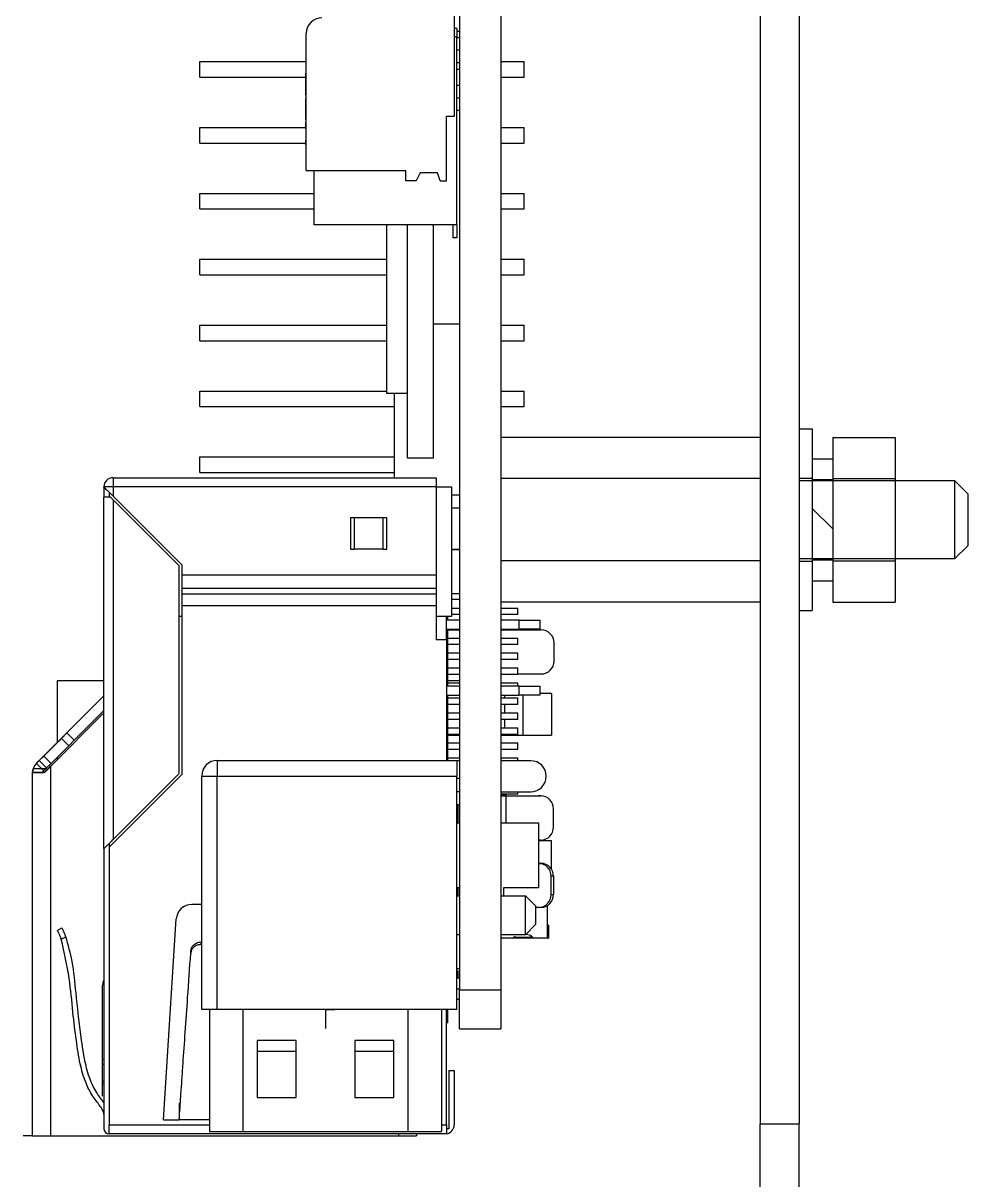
# Model space of a CAD drawing. Extents: x -34 to 51106, y -14166 to 1700.
# Drawn here: x 113.71 to 150.13, y 22.93 to 67.53 of the extents above; entities that cross this region are included whole.
import ezdxf

# ---------------------------------------------------------------- set-up
doc = ezdxf.new("R2010")
doc.units = 0
doc.layers.get('0').update_dxf_attribs({"linetype": 'CONTINUOUS'})

msp = doc.modelspace()

# ---------------------------------------------------------------- linework, layer by layer
for p, q in [((142.1273, 205.089), (142.1273, 25.089)), ((143.6273, 205.089), (143.6273, 25.089)), ((130.5273, 102.2509), (130.5273, 30.2509)), ((132.1273, 102.2509), (132.1273, 30.2509)), ((130.3273, 68.6509), (130.3273, 63.9309)), ((124.6273, 61.8509), (124.6273, 67.1309)), ((130.4273, 67.3209), (130.3273, 67.3209)), ((130.4273, 67.0009), (130.3273, 67.0009)), ((130.4273, 67.3209), (130.4273, 67.0009)), ((130.5273, 67.2059), (130.4273, 67.2059)), ((130.4273, 59.7509), (130.4273, 67.0009)), ((130.5273, 66.9559), (130.4273, 66.9559)), ((130.5273, 66.4809), (130.4273, 66.4809)), ((120.5273, 65.4409), (120.5273, 66.0409)), ((120.5273, 66.0409), (124.6273, 66.0409)), ((130.4273, 66.0059), (130.5273, 66.0059)), ((132.1273, 66.0409), (133.0273, 66.0409)), ((133.0273, 65.4409), (133.0273, 66.0409)), ((124.6273, 65.6309), (124.6073, 65.6309)), ((124.6073, 65.6309), (124.6073, 65.6105)), ((124.6273, 65.6105), (124.6073, 65.6105)), ((124.6073, 65.6105), (124.6073, 65.5844)), ((124.6273, 65.5844), (124.6073, 65.5844)), ((124.6073, 65.3809), (124.6073, 65.5844)), ((130.4273, 65.7559), (130.5273, 65.7559)), ((120.5273, 65.4409), (124.6073, 65.4409)), ((124.6273, 65.3809), (124.6073, 65.3809)), ((124.6073, 65.2434), (124.6073, 65.3809)), ((124.6273, 65.2434), (124.6073, 65.2434)), ((124.6073, 64.7654), (124.6073, 65.2434)), ((130.5273, 65.1259), (130.4273, 65.1259)), ((132.1273, 65.4409), (133.0273, 65.4409)), ((124.6073, 64.7654), (124.6273, 64.7654)), ((124.6073, 64.7551), (124.6073, 64.701)), ((124.6273, 64.701), (124.6073, 64.701)), ((124.6073, 64.701), (124.6073, 64.6322)), ((124.6273, 64.6178), (124.6073, 64.6178)), ((124.6073, 63.8054), (124.6073, 64.6178)), ((130.4273, 64.6509), (130.5273, 64.6509)), ((124.6073, 63.8054), (124.6273, 63.8054)), ((130.3273, 63.9309), (130.0273, 63.9309)), ((130.0273, 61.4509), (130.0273, 63.9309)), ((130.4273, 64.1759), (130.5273, 64.1759)), ((120.5273, 62.9009), (120.5273, 63.5009)), ((120.5273, 63.5009), (124.6073, 63.5009)), ((124.6273, 63.6967), (124.6073, 63.6967)), ((124.6073, 63.5847), (124.6073, 63.6967)), ((124.6273, 63.5847), (124.6073, 63.5847)), ((124.6073, 63.4472), (124.6073, 63.5847)), ((124.6273, 63.4472), (124.6073, 63.4472)), ((124.6073, 63.4472), (124.6073, 63.0051)), ((132.1273, 63.5009), (133.0273, 63.5009)), ((133.0273, 62.9009), (133.0273, 63.5009)), ((120.5273, 62.9009), (124.6073, 62.9009)), ((124.6273, 63.0051), (124.6073, 63.0051)), ((124.6073, 62.8284), (124.6073, 63.0051)), ((132.1273, 62.9009), (133.0273, 62.9009)), ((124.6273, 62.8284), (124.6073, 62.8284)), ((124.6073, 62.8284), (124.6073, 62.8182)), ((124.6273, 62.8182), (124.6073, 62.8182)), ((124.6273, 61.8509), (128.4673, 61.8509)), ((124.9273, 59.7509), (124.9273, 61.8509)), ((128.4673, 61.4509), (128.4673, 61.8509)), ((129.0173, 61.7509), (128.8673, 61.4509)), ((129.6873, 61.7509), (129.0173, 61.7509)), ((129.7873, 61.4509), (129.6873, 61.7509)), ((128.8673, 61.4509), (128.4673, 61.4509)), ((129.7873, 61.4509), (130.0273, 61.4509)), ((120.5273, 60.3609), (120.5273, 60.9609)), ((120.5273, 60.9609), (124.9273, 60.9609)), ((132.1273, 60.9609), (133.0273, 60.9609)), ((133.0273, 60.3609), (133.0273, 60.9609)), ((120.5273, 60.3609), (124.9273, 60.3609)), ((132.1273, 60.3609), (133.0273, 60.3609)), ((130.4273, 59.7509), (124.9273, 59.7509)), ((127.7273, 53.2509), (127.7273, 59.7509)), ((128.5273, 50.7509), (128.5273, 59.7509)), ((129.5273, 50.7509), (129.5273, 59.7509)), ((130.2773, 59.7509), (130.2773, 59.2509)), ((130.4273, 59.7509), (130.4273, 59.2509)), ((130.4273, 59.2509), (130.2773, 59.2509)), ((120.5273, 57.8209), (120.5273, 58.4209)), ((120.5273, 58.4209), (127.7273, 58.4209)), ((132.1273, 58.4209), (133.0273, 58.4209)), ((133.0273, 57.8209), (133.0273, 58.4209)), ((120.5273, 57.8209), (127.7273, 57.8209)), ((132.1273, 57.8209), (133.0273, 57.8209)), ((120.5273, 55.8809), (127.7273, 55.8809)), ((120.5273, 55.2809), (120.5273, 55.8809)), ((130.5273, 55.9194), (129.5273, 55.9194)), ((132.1273, 55.8809), (133.0273, 55.8809)), ((133.0273, 55.2809), (133.0273, 55.8809)), ((120.5273, 55.2809), (127.7273, 55.2809)), ((132.1273, 55.2809), (133.0273, 55.2809)), ((120.5273, 52.7409), (120.5273, 53.3409)), ((120.5273, 53.3409), (127.7273, 53.3409)), ((128.5273, 53.2509), (127.7273, 53.2509)), ((128.0273, 50.0009), (128.0273, 53.2509)), ((132.1273, 53.3409), (133.0273, 53.3409)), ((133.0273, 52.7409), (133.0273, 53.3409)), ((120.5273, 52.7409), (128.0273, 52.7409)), ((132.1273, 52.7409), (133.0273, 52.7409)), ((143.6273, 51.8809), (143.6273, 44.8809)), ((143.6273, 51.8809), (144.1273, 51.8809)), ((144.1273, 51.8809), (144.1273, 44.8809)), ((142.1273, 51.5563), (132.1273, 51.5563)), ((144.9273, 51.5563), (144.9273, 45.2054)), ((144.9273, 51.5563), (147.3273, 51.5563)), ((147.3273, 51.5563), (147.3273, 45.2054)), ((120.5273, 50.2009), (120.5273, 50.8009)), ((120.5273, 50.8009), (128.0273, 50.8009)), ((129.5273, 50.7509), (128.5273, 50.7509)), ((144.1273, 50.7309), (144.1273, 46.0309)), ((144.1273, 50.7309), (144.9273, 50.7309)), ((144.9273, 50.7309), (144.9273, 46.0309)), ((117.1773, 50.0009), (117.1773, 49.6509)), ((117.1773, 50.0009), (129.6273, 50.0009)), ((120.5273, 50.2009), (128.0273, 50.2009)), ((129.6273, 50.0009), (129.6273, 49.6509)), ((142.1273, 49.9686), (132.1273, 49.9686)), ((143.6273, 49.9809), (144.1273, 49.9809)), ((144.9273, 49.9686), (147.3273, 49.9686)), ((116.8273, 49.6423), (116.8273, 49.6509)), ((117.1773, 49.6509), (116.8273, 49.6509)), ((116.8273, 49.6423), (116.8273, 49.2509)), ((116.861, 49.6085), (116.8273, 49.6423)), ((129.6273, 49.6509), (117.1773, 49.6509)), ((117.1773, 49.6509), (117.1773, 49.2923)), ((129.6273, 49.6509), (129.6273, 46.2509)), ((129.6273, 49.6509), (130.2273, 49.6509)), ((130.2273, 49.6509), (130.2273, 44.6509)), ((149.6273, 49.8809), (143.6273, 49.8809)), ((144.1273, 49.9309), (144.9273, 49.9309)), ((150.1273, 49.3809), (149.6273, 49.8809)), ((149.6273, 46.8809), (149.6273, 49.8809)), ((116.8273, 35.7009), (116.8273, 49.2509)), ((116.861, 49.2509), (116.8273, 49.2509)), ((117.0773, 49.2509), (116.861, 49.2509)), ((117.0273, 49.4423), (117.0273, 49.2509)), ((117.0773, 49.2509), (117.1773, 49.1509)), ((117.1773, 49.2923), (119.8273, 46.6423)), ((117.1773, 49.1509), (117.1773, 36.0509)), ((119.7273, 46.6009), (117.1773, 49.1509)), ((130.5273, 49.3309), (130.2273, 49.3309)), ((150.1273, 49.3809), (150.1273, 47.3809)), ((130.5273, 48.8309), (130.2273, 48.8309)), ((144.1273, 48.8088), (144.9273, 48.024)), ((127.7273, 48.4509), (126.3273, 48.4509)), ((126.3273, 48.4509), (126.3273, 47.2509)), ((126.4773, 48.46), (126.4773, 47.2509)), ((127.5773, 48.46), (127.5773, 47.2509)), ((127.7273, 47.2509), (127.7273, 48.4509)), ((149.6273, 46.8809), (150.1273, 47.3809)), ((126.3273, 47.2509), (126.4773, 47.2509)), ((127.5773, 47.2509), (126.4773, 47.2509)), ((127.5773, 47.2509), (127.7273, 47.2509)), ((130.2273, 47.2336), (130.5273, 47.2336)), ((130.5273, 47.2336), (130.2273, 47.2336)), ((143.6273, 46.8809), (149.6273, 46.8809)), ((144.1273, 46.8309), (144.9273, 46.8309)), ((119.7273, 38.6009), (119.7273, 46.6009)), ((119.8273, 46.6423), (119.8273, 46.2509)), ((142.1273, 46.7932), (132.1273, 46.7932)), ((143.6273, 46.7809), (144.1273, 46.7809)), ((144.9273, 46.7932), (147.3273, 46.7932)), ((119.8273, 46.2509), (129.6273, 46.2509)), ((119.8273, 46.2509), (119.8273, 45.7251)), ((129.6273, 46.2509), (129.6273, 45.7251)), ((144.1273, 46.0309), (144.9273, 46.0309)), ((129.6273, 45.7251), (119.8273, 45.7251)), ((119.8273, 45.7251), (119.8273, 45.5267)), ((119.8273, 45.5267), (119.8273, 45.0637)), ((119.8273, 45.5267), (129.6273, 45.5267)), ((129.6273, 45.7251), (129.6273, 45.5267)), ((129.6273, 45.5267), (129.6273, 45.0637)), ((130.2273, 45.5336), (130.5273, 45.5336)), ((119.8273, 45.0637), (119.8273, 38.5594)), ((129.6273, 45.0637), (119.8273, 45.0637)), ((129.6273, 45.0637), (129.6273, 43.7509)), ((130.5273, 45.3036), (130.2273, 45.3036)), ((142.1273, 45.2054), (132.1273, 45.2054)), ((144.9273, 45.2054), (147.3273, 45.2054)), ((119.8273, 44.6509), (119.7273, 44.6509)), ((130.0273, 44.6509), (129.6273, 44.6509)), ((130.0273, 43.7509), (130.0273, 44.6509)), ((130.2273, 44.6509), (130.0273, 44.6509)), ((130.0773, 44.5059), (130.0773, 44.6509)), ((130.2273, 44.9761), (130.5273, 44.9761)), ((130.2273, 44.9761), (130.5273, 44.9761)), ((130.5273, 44.7261), (130.2273, 44.7261)), ((132.1273, 44.9761), (132.7773, 44.9761)), ((132.1273, 44.9761), (132.7773, 44.9761)), ((132.7773, 44.7261), (132.1273, 44.7261)), ((132.7773, 44.7261), (132.7773, 44.9761)), ((132.7773, 44.9761), (132.7773, 44.9761)), ((143.6273, 44.8809), (144.1273, 44.8809)), ((130.5273, 44.5059), (130.0273, 44.5059)), ((130.0273, 44.1559), (130.5273, 44.1559)), ((130.0773, 41.9659), (130.0773, 44.1559)), ((132.8273, 44.5059), (132.1273, 44.5059)), ((132.1273, 44.1559), (132.8273, 44.1559)), ((132.7773, 44.1486), (132.7773, 44.1559)), ((132.8273, 44.1559), (132.8273, 44.5059)), ((132.8273, 44.5059), (133.6273, 44.5059)), ((133.6273, 44.1559), (132.8273, 44.1559)), ((133.6273, 44.5059), (133.6273, 44.1559)), ((130.0273, 43.7509), (129.6273, 43.7509)), ((130.0273, 43.7509), (130.0273, 39.1009)), ((130.5273, 44.1486), (130.0773, 44.1486)), ((130.0773, 44.1336), (130.5273, 44.1336)), ((130.5273, 44.1336), (130.0773, 44.1336)), ((130.0773, 43.8211), (130.5273, 43.8211)), ((130.0773, 43.8211), (130.5273, 43.8211)), ((132.7773, 44.1486), (132.1273, 44.1486)), ((132.1273, 44.1336), (133.6773, 44.1336)), ((133.6773, 44.1336), (132.1273, 44.1336)), ((132.1273, 43.8211), (132.7773, 43.8211)), ((132.1273, 43.8211), (132.7773, 43.8211)), ((132.7773, 43.8211), (132.7773, 43.8211)), ((132.7773, 43.5711), (132.7773, 43.8211)), ((133.6773, 44.1336), (133.6773, 44.1336)), ((130.5273, 43.5711), (130.0773, 43.5711)), ((132.7773, 43.5711), (132.1273, 43.5711)), ((134.1773, 42.9336), (134.1773, 43.6336)), ((130.0773, 43.2436), (130.5273, 43.2436)), ((130.0773, 43.2436), (130.5273, 43.2436)), ((130.5273, 42.9936), (130.0773, 42.9936)), ((132.1273, 43.2436), (132.7773, 43.2436)), ((132.1273, 43.2436), (132.7773, 43.2436)), ((132.7773, 42.9936), (132.1273, 42.9936)), ((132.7773, 42.9936), (132.7773, 43.2436)), ((132.7773, 43.2436), (132.7773, 43.2436)), ((130.0773, 42.6661), (130.5273, 42.6661)), ((130.0773, 42.6661), (130.5273, 42.6661)), ((130.5273, 42.4161), (130.0773, 42.4161)), ((132.1273, 42.6661), (132.7773, 42.6661)), ((132.1273, 42.6661), (132.7773, 42.6661)), ((132.7773, 42.4161), (132.1273, 42.4161)), ((132.7773, 42.4161), (132.7773, 42.6661)), ((132.7773, 42.6661), (132.7773, 42.6661)), ((132.7773, 42.4336), (133.6773, 42.4336)), ((116.8273, 42.1759), (115.0273, 42.1759)), ((115.0273, 42.1759), (115.0273, 39.7907)), ((130.5273, 41.9659), (130.0273, 41.9659)), ((130.5273, 42.1759), (130.0773, 42.1759)), ((130.0773, 42.0886), (130.5273, 42.0886)), ((130.0773, 42.0886), (130.5273, 42.0886)), ((132.1273, 42.0886), (132.7773, 42.0886)), ((132.1273, 42.0886), (132.7773, 42.0886)), ((132.8273, 41.9659), (132.1273, 41.9659)), ((132.7773, 42.0886), (132.7773, 42.0886)), ((132.7773, 41.9659), (132.7773, 42.0886)), ((132.8273, 41.6159), (132.8273, 41.9659)), ((132.8273, 41.9659), (133.6273, 41.9659)), ((133.6273, 41.9659), (133.6273, 41.6159)), ((115.3972, 40.1606), (116.8273, 41.5907)), ((116.3019, 41.0653), (116.8273, 41.5907)), ((130.0273, 41.6159), (130.5273, 41.6159)), ((130.0773, 39.1009), (130.0773, 41.6159)), ((130.0773, 41.5111), (130.5273, 41.5111)), ((130.0773, 41.5111), (130.5273, 41.5111)), ((132.1273, 41.6159), (132.8273, 41.6159)), ((132.1273, 41.5111), (132.7773, 41.5111)), ((132.1273, 41.5111), (132.7773, 41.5111)), ((132.2651, 41.6159), (132.2651, 41.5111)), ((132.7773, 41.2611), (132.7773, 41.5111)), ((132.7773, 41.5111), (132.7773, 41.5111)), ((133.6273, 41.6159), (132.8273, 41.6159)), ((132.9741, 41.6159), (132.9741, 40.0759)), ((134.0773, 41.6759), (133.6273, 41.6759)), ((134.0773, 41.6759), (134.0773, 40.0759)), ((115.7757, 40.5391), (116.3019, 41.0653)), ((130.5273, 41.2611), (130.0773, 41.2611)), ((132.7773, 41.2611), (132.1273, 41.2611)), ((132.2651, 41.2611), (132.2651, 40.9336)), ((114.7773, 38.8836), (116.8273, 40.9336)), ((116.8273, 40.9336), (114.7773, 38.8836)), ((116.8273, 41.025), (115.68, 39.8778)), ((130.0773, 40.9336), (130.5273, 40.9336)), ((130.0773, 40.9336), (130.5273, 40.9336)), ((130.5273, 40.6836), (130.0773, 40.6836)), ((132.1273, 40.9336), (132.7773, 40.9336)), ((132.1273, 40.9336), (132.7773, 40.9336)), ((132.7773, 40.6836), (132.1273, 40.6836)), ((132.2651, 40.6836), (132.2651, 40.3561)), ((132.7773, 40.9336), (132.7773, 40.9336)), ((132.7773, 40.6836), (132.7773, 40.9336)), ((114.5151, 39.2785), (115.7757, 40.5391)), ((115.3972, 40.1606), (115.1851, 39.9485)), ((115.3972, 40.1606), (115.68, 39.8778)), ((130.0773, 40.3561), (130.5273, 40.3561)), ((130.0773, 40.3561), (130.5273, 40.3561)), ((132.1273, 40.3561), (132.7773, 40.3561)), ((132.1273, 40.3561), (132.7773, 40.3561)), ((132.7773, 40.3561), (132.7773, 40.3561)), ((132.7773, 40.1061), (132.7773, 40.3561)), ((115.1851, 39.9485), (114.5062, 39.2696)), ((115.4679, 39.6656), (115.1851, 39.9485)), ((115.4679, 39.6656), (115.68, 39.8778)), ((130.5273, 40.1061), (130.0773, 40.1061)), ((130.0773, 40.0759), (130.5273, 40.0759)), ((130.0773, 39.7786), (130.5273, 39.7786)), ((130.0773, 39.7786), (130.5273, 39.7786)), ((132.7773, 40.1061), (132.1273, 40.1061)), ((132.1273, 40.0759), (132.2651, 40.0759)), ((132.1273, 39.7786), (132.7773, 39.7786)), ((132.1273, 39.7786), (132.7773, 39.7786)), ((132.2651, 40.1061), (132.2651, 40.0759)), ((132.2651, 40.0759), (132.9741, 40.0759)), ((132.7773, 39.5286), (132.7773, 39.7786)), ((132.7773, 39.7786), (132.7773, 39.7786)), ((132.9741, 40.0759), (134.0773, 40.0759)), ((114.3047, 39.0681), (114.5151, 39.2785)), ((114.5062, 39.2696), (114.3365, 39.0999)), ((114.5062, 39.2696), (114.7891, 38.9868)), ((114.7891, 38.9868), (115.4679, 39.6656)), ((130.5273, 39.5286), (130.0773, 39.5286)), ((132.7773, 39.5286), (132.1273, 39.5286)), ((114.2237, 38.9871), (114.3365, 39.0999)), ((114.2237, 38.9871), (114.3047, 39.0681)), ((114.2237, 38.9871), (114.2237, 38.9871)), ((114.2237, 38.9871), (114.4273, 38.7836)), ((114.6194, 38.8171), (114.3365, 39.0999)), ((114.5273, 38.6336), (114.7773, 38.8836)), ((114.5858, 38.7836), (114.6194, 38.8171)), ((114.6194, 38.8171), (114.7891, 38.9868)), ((114.7773, 24.6336), (114.7773, 38.8836)), ((115.0273, 39.225), (115.0273, 39.1336)), ((121.1973, 39.1009), (121.1973, 38.5009)), ((121.1973, 39.1009), (130.4273, 39.1009)), ((130.0773, 39.2011), (130.5273, 39.2011)), ((130.0773, 39.2011), (130.5273, 39.2011)), ((130.4273, 39.1009), (130.4273, 38.5009)), ((130.5273, 39.0909), (130.4273, 39.0909)), ((132.1273, 39.2011), (132.7773, 39.2011)), ((132.1273, 39.2011), (132.7773, 39.2011)), ((133.2773, 39.0909), (132.1273, 39.0909)), ((132.7773, 39.0909), (132.7773, 39.2011)), ((132.7773, 39.2011), (132.7773, 39.2011)), ((114.0773, 24.6336), (114.0773, 38.6336)), ((114.0773, 38.6336), (114.4773, 38.6336)), ((114.0773, 38.6336), (114.0773, 38.6336)), ((114.0773, 38.6336), (114.0773, 38.6336)), ((114.4273, 38.7836), (114.1003, 38.7836)), ((114.5858, 38.7836), (114.4273, 38.7836)), ((114.4773, 38.6336), (114.5273, 38.6336)), ((114.5273, 38.6336), (114.5273, 38.6336)), ((119.8273, 38.5594), (117.0273, 35.7594)), ((117.1773, 36.0509), (119.7273, 38.6009)), ((120.5973, 38.5009), (121.1973, 38.5009)), ((120.5973, 29.5009), (120.5973, 38.5009)), ((121.1973, 38.5009), (130.4273, 38.5009)), ((121.1973, 29.5009), (121.1973, 38.5009)), ((130.4273, 29.5009), (130.4273, 38.5009)), ((130.5273, 38.4009), (130.4273, 38.4009)), ((130.4273, 37.9009), (130.5273, 37.9009)), ((132.1273, 37.8909), (133.2773, 37.8909)), ((132.7773, 37.7961), (132.1273, 37.7961)), ((132.1273, 37.7809), (132.3273, 37.7809)), ((132.3148, 37.7336), (132.1273, 37.7336)), ((132.1273, 37.7336), (132.2248, 37.7336)), ((132.2248, 37.7336), (132.3148, 37.7336)), ((132.2248, 37.7336), (133.5797, 37.7336)), ((132.3148, 37.7336), (133.6697, 37.7336)), ((132.3148, 37.7336), (132.3148, 36.6909)), ((132.3273, 37.7961), (132.3273, 37.7809)), ((132.7773, 37.7961), (132.7773, 37.8909)), ((133.6697, 37.7336), (133.5797, 37.7336)), ((130.4273, 37.4009), (130.5273, 37.4009)), ((130.4773, 36.6909), (130.4773, 37.4009)), ((134.1569, 36.5336), (134.1569, 37.2336)), ((130.4273, 36.6909), (130.5273, 36.6909)), ((132.1273, 36.6909), (133.5773, 36.6909)), ((133.5773, 36.6909), (133.5773, 34.1909)), ((116.8309, 35.7045), (116.8273, 35.7009)), ((116.8273, 35.7009), (116.8273, 24.9009)), ((117.0273, 35.9009), (117.0273, 35.7594)), ((117.0273, 35.7594), (117.0273, 25.0509)), ((133.6697, 36.0336), (133.5773, 36.0336)), ((134.0773, 35.9959), (133.5773, 35.9959)), ((134.0773, 34.9074), (134.0773, 35.9959)), ((133.5773, 35.1336), (133.6697, 35.1336)), ((133.5797, 35.1336), (133.6697, 35.1336)), ((134.0669, 33.9336), (134.0669, 34.6336)), ((134.1569, 34.6336), (134.0669, 34.6336)), ((134.1569, 34.6336), (134.1569, 33.9336)), ((130.5273, 34.1909), (130.4273, 34.1909)), ((130.4773, 33.8836), (130.4773, 34.1909)), ((133.5773, 34.1909), (132.2248, 34.1909)), ((132.2248, 34.1909), (132.2248, 33.8836)), ((134.0669, 33.9336), (134.1569, 33.9336)), ((120.5973, 33.5509), (120.2155, 33.5509)), ((130.4273, 33.8836), (130.5273, 33.8836)), ((132.1273, 33.8836), (133.0773, 33.8836)), ((133.0773, 32.3836), (133.0773, 33.8836)), ((133.4773, 33.4836), (133.0773, 33.8836)), ((133.4773, 32.7836), (133.4773, 33.4836)), ((133.9273, 32.2509), (133.9273, 33.5092)), ((133.5797, 33.4336), (133.4773, 33.4336)), ((133.6697, 33.4336), (133.5797, 33.4336)), ((115.0273, 32.5509), (115.2034, 32.6456)), ((119.1273, 25.2509), (119.6167, 32.9887)), ((133.0773, 32.3836), (133.4773, 32.7836)), ((133.9573, 32.7514), (133.9273, 32.7514)), ((133.9573, 32.7514), (133.9573, 32.2509)), ((115.1832, 32.2062), (115.3609, 32.3017)), ((130.5273, 32.3836), (130.4273, 32.3836)), ((133.0773, 32.3836), (132.1273, 32.3836)), ((132.5707, 32.2509), (132.1773, 32.2509)), ((133.3873, 32.2509), (132.5707, 32.2509)), ((133.2473, 32.2809), (132.6973, 32.2809)), ((133.1004, 32.4067), (133.2873, 32.3615)), ((133.2873, 32.3615), (133.2873, 32.3509)), ((133.2873, 32.3509), (133.3873, 32.2509)), ((133.2873, 32.3509), (133.2873, 32.3009)), ((133.3373, 32.3009), (133.2873, 32.3009)), ((133.9273, 32.2509), (133.3873, 32.2509)), ((133.9273, 32.2509), (133.9573, 32.2509)), ((120.1721, 31.6668), (120.1791, 31.7684)), ((120.5723, 32.0009), (120.5793, 32.1021)), ((120.5723, 32.0009), (120.5973, 32.0009)), ((120.5973, 32.1021), (120.5793, 32.1021)), ((130.4273, 31.0759), (130.5273, 31.0759)), ((130.4273, 30.9836), (130.4773, 30.9836)), ((130.4273, 30.9836), (130.4773, 30.9836)), ((130.4773, 30.9836), (130.4773, 30.9836)), ((130.4773, 30.7009), (130.4773, 30.9836)), ((116.7773, 26.1641), (116.7773, 30.4336)), ((130.5273, 30.7009), (130.4273, 30.7009)), ((130.4273, 30.3009), (130.5273, 30.3009)), ((130.4273, 29.9009), (130.5273, 29.9009)), ((130.5273, 30.2509), (132.1273, 30.2509)), ((130.5273, 28.7509), (130.5273, 30.2509)), ((132.1273, 30.2509), (132.1273, 28.7509)), ((121.1973, 29.5009), (120.5973, 29.5009)), ((120.8973, 29.5009), (120.8973, 24.8009)), ((130.4273, 29.5009), (121.1973, 29.5009)), ((122.1973, 24.8009), (122.1973, 29.5009)), ((125.3673, 29.5009), (125.732, 29.5009)), ((125.3673, 29.5009), (125.3673, 28.7714)), ((128.5373, 29.5009), (128.5373, 24.8009)), ((129.8373, 29.5009), (129.8373, 24.8009)), ((130.0273, 25.0509), (130.0273, 29.5009)), ((130.0273, 29.4836), (130.0773, 29.4836)), ((130.0773, 29.4836), (130.0773, 29.5009)), ((130.0773, 28.9836), (130.0773, 29.4836)), ((130.0773, 28.9836), (130.0273, 28.9836)), ((130.5273, 28.7509), (132.1273, 28.7509)), ((124.2373, 28.3009), (122.7373, 28.3009)), ((122.7373, 28.3009), (122.7373, 26.1009)), ((124.2373, 26.1009), (124.2373, 28.3009)), ((127.9973, 28.3009), (126.4973, 28.3009)), ((126.4973, 28.3009), (126.4973, 26.1009)), ((127.9973, 26.1009), (127.9973, 28.3009)), ((124.2373, 27.8809), (122.7373, 27.8809)), ((127.9973, 27.8809), (126.4973, 27.8809)), ((116.7773, 27.5795), (116.8273, 27.5795)), ((116.8273, 27.3836), (116.7773, 27.3836)), ((130.1273, 27.1509), (130.1273, 24.9009)), ((130.1273, 27.1509), (130.3273, 27.1509)), ((130.3273, 27.1509), (130.3273, 25.0509)), ((116.7773, 26.7336), (116.8273, 26.7336)), ((116.8273, 26.6336), (116.7773, 26.6336)), ((119.7273, 25.8699), (119.7273, 25.2509)), ((119.7702, 25.8699), (119.7273, 25.8699)), ((122.7373, 26.1009), (124.2373, 26.1009)), ((126.4973, 26.1009), (127.9973, 26.1009)), ((114.0773, 24.6336), (114.0773, 25.363)), ((114.0773, 24.6336), (114.0773, 25.363)), ((114.0773, 24.6336), (114.0773, 25.363)), ((114.0773, 24.6336), (114.0773, 25.363)), ((114.0773, 24.6336), (114.0773, 25.363)), ((114.0773, 24.6336), (114.0773, 25.363)), ((114.0773, 24.6336), (114.0773, 25.363)), ((114.0773, 24.6336), (114.0773, 25.363)), ((114.0773, 24.6336), (114.0773, 25.363)), ((114.0773, 24.6336), (114.0773, 25.363)), ((114.0773, 24.6336), (114.0773, 25.363)), ((114.0773, 24.6336), (114.0773, 25.363)), ((114.0773, 24.6336), (114.0773, 25.363)), ((114.0773, 24.6336), (114.0773, 25.363)), ((114.0773, 24.6336), (114.0773, 25.363)), ((117.0273, 24.7044), (117.0273, 25.0509)), ((117.0273, 25.0509), (120.8973, 25.0509)), ((119.1273, 25.2509), (119.7273, 25.2509)), ((120.8973, 25.2509), (119.7273, 25.2509)), ((129.8373, 25.0509), (130.0273, 25.0509)), ((130.0273, 25.0509), (130.0273, 24.7009)), ((142.1273, 25.089), (143.6273, 25.089)), ((142.1273, 15.089), (142.1273, 25.089)), ((143.6273, 15.089), (143.6273, 25.089)), ((114.0773, 24.6336), (113.7125, 24.6336)), ((114.0773, 24.6336), (113.7125, 24.6336)), ((114.0773, 24.6336), (113.7125, 24.6336)), ((114.0773, 24.6336), (113.7125, 24.6336)), ((114.0773, 24.6336), (113.7125, 24.6336)), ((114.0773, 24.6336), (113.7125, 24.6336)), ((114.0773, 24.6336), (113.7125, 24.6336)), ((114.0773, 24.6336), (113.7125, 24.6336)), ((114.0773, 24.6336), (113.7125, 24.6336)), ((114.0773, 24.6336), (113.7125, 24.6336)), ((114.0773, 24.6336), (113.7125, 24.6336)), ((114.0773, 24.6336), (113.7125, 24.6336)), ((114.0773, 24.6336), (113.7125, 24.6336)), ((114.0773, 24.6336), (113.7125, 24.6336)), ((114.0773, 24.6336), (113.7125, 24.6336)), ((114.7773, 24.6336), (128.1773, 24.6336)), ((130.0273, 24.7009), (117.0273, 24.7009)), ((120.8973, 24.8009), (122.1973, 24.8009)), ((122.1973, 24.8009), (128.5373, 24.8009)), ((127.8276, 24.6336), (128.3128, 24.6336)), ((128.1773, 24.7009), (128.1773, 24.6336)), ((128.5373, 24.8009), (129.8373, 24.8009)), ((128.8773, 24.7009), (128.8773, 24.6336)), ((130.1273, 24.9009), (130.0273, 24.9009))]:
    msp.add_line(p, q)
at = {"flags": 128}
for points in [[(114.5273, 38.6336), (114.4319, 38.6336), (114.3444, 38.6336), (114.2668, 38.6336), (114.2006, 38.6336), (114.1476, 38.6336), (114.1088, 38.6336), (114.0852, 38.6336), (114.0773, 38.6336)], [(114.0773, 24.6336), (114.0907, 24.6336), (114.1306, 24.6336), (114.1952, 24.6336), (114.2823, 24.6336), (114.3884, 24.6336), (114.5094, 24.6336), (114.6407, 24.6336), (114.7773, 24.6336)], [(128.1773, 24.6336), (128.3138, 24.6336), (128.4451, 24.6336), (128.5662, 24.6336), (128.6722, 24.6336), (128.7593, 24.6336), (128.824, 24.6336), (128.8638, 24.6336), (128.8773, 24.6336)]]:
    msp.add_lwpolyline(points, dxfattribs=at)
for centre, radius, start, end in [((125.2273, 67.1309), 0.6, 90, 180), ((117.1773, 49.6509), 0.35, 90, 180), ((133.6773, 43.6336), 0.5, 360, 90), ((133.6773, 43.6336), 0.5, 0, 90), ((133.6773, 42.9336), 0.5, 270, 0), ((114.5773, 38.6336), 0.5, 135, 162.5424), ((114.5773, 38.6336), 0.5, 135, 162.5424), ((121.1973, 38.5009), 0.6, 90, 180), ((133.2773, 38.4909), 0.6, 270, 90), ((133.6632, 37.2399), 0.4937, 359.26592, 89.24661), ((133.6632, 36.5272), 0.4937, 270.75339, 0.73408), ((133.5732, 34.6399), 0.4937, 359.26592, 89.24661), ((133.6632, 34.6399), 0.4937, 359.26592, 89.24661), ((133.5732, 33.9272), 0.4937, 270.75339, 0.73408), ((133.6632, 33.9272), 0.4937, 270.75339, 0.73408), ((120.2155, 32.9509), 0.6, 90, 176.38069), ((132.1773, 32.3009), 0.05, 180, 270), ((132.5707, 32.3009), 0.05, 270, 330), ((132.6573, 32.2509), 0.05, 36.8699, 150), ((133.2873, 32.2509), 0.05, 90, 143.1301), ((117.2773, 30.4336), 0.5, 154.15807, 180), ((129.9773, 25.0509), 0.35, 278.16949, 0), ((117.0273, 24.9009), 0.2, 180, 270)]:
    msp.add_arc(centre, radius, start, end)
for points, knots in [([(117.1773, 49.2923), (117.1168, 49.3528), (117.0254, 49.4441), (116.9173, 49.5523), (116.8793, 49.5903), (116.861, 49.6085)], [0, 0, 0, 0, 0.5049568, 0.7627145, 1, 1, 1, 1]), ([(114.7773, 38.8836), (114.7313, 38.8376), (114.6617, 38.768), (114.5773, 38.6836), (114.5436, 38.6499), (114.5273, 38.6336)], [0, 0, 0, 0, 0.50257781, 0.75981689, 1, 1, 1, 1]), ([(114.1003, 38.7836), (114.0952, 38.7649), (114.0874, 38.7366), (114.0818, 38.7016), (114.0785, 38.6739), (114.0778, 38.6519), (114.0773, 38.6365), (114.0773, 38.6346), (114.0773, 38.6336)], [0, 0, 0, 0, 0.2423392, 0.3688183, 0.4990502, 0.6894703, 0.8298172, 1, 1, 1, 1]), ([(114.0773, 38.6336), (114.0773, 38.6346), (114.0773, 38.6365), (114.0778, 38.652), (114.0785, 38.6741), (114.0819, 38.7018), (114.0875, 38.7367), (114.0952, 38.765), (114.1003, 38.7836)], [0, 0, 0, 0, 0.1706024, 0.3113349, 0.5024184, 0.6321787, 0.7582563, 1, 1, 1, 1]), ([(114.5066, 38.7043), (114.4925, 38.7184), (114.4669, 38.7441), (114.4396, 38.7713), (114.4273, 38.7836)], [0, 0, 0, 0, 0.54772957, 1, 1, 1, 1]), ([(114.4773, 38.6336), (114.4774, 38.6355), (114.4775, 38.6386), (114.4797, 38.6584), (114.4873, 38.6808), (114.5004, 38.6968), (114.5066, 38.7043)], [0, 0, 0, 0, 0.3472076, 0.5579405, 0.7937056, 1, 1, 1, 1]), ([(114.5066, 38.7043), (114.5004, 38.6968), (114.4873, 38.6808), (114.4797, 38.6584), (114.4775, 38.6386), (114.4774, 38.6355), (114.4773, 38.6336)], [0, 0, 0, 0, 0.2062688, 0.442637, 0.6526819, 1, 1, 1, 1]), ([(114.5066, 38.7043), (114.5171, 38.7147), (114.5426, 38.74), (114.5698, 38.7674), (114.5858, 38.7836)], [0, 0, 0, 0, 0.4102509, 1, 1, 1, 1]), ([(114.6869, 38.7932), (114.6534, 38.7599), (114.5938, 38.7007), (114.5475, 38.654), (114.5273, 38.6336)], [0, 0, 0, 0, 0.5613243, 1, 1, 1, 1]), ([(117.1773, 36.0509), (117.1384, 36.012), (117.0632, 35.9368), (116.9573, 35.8309), (116.8837, 35.7573), (116.8441, 35.7177), (116.8353, 35.7089), (116.8309, 35.7045)], [0, 0, 0, 0, 0.2661701, 0.5155255, 0.7736512, 0.8878834, 1, 1, 1, 1]), ([(115.3609, 32.3017), (115.3425, 32.3471), (115.3049, 32.4402), (115.256, 32.5442), (115.2248, 32.6048), (115.207, 32.6388), (115.2047, 32.6432), (115.2034, 32.6456)], [0, 0, 0, 0, 0.2438399, 0.4998502, 0.6819719, 0.8240936, 1, 1, 1, 1]), ([(115.0273, 32.5509), (115.0285, 32.5485), (115.0308, 32.5442), (115.0485, 32.5102), (115.0797, 32.4495), (115.1283, 32.3452), (115.1652, 32.2518), (115.1832, 32.2062)], [0, 0, 0, 0, 0.17526, 0.3172304, 0.5005376, 0.7557965, 1, 1, 1, 1]), ([(116.8273, 25.4509), (116.8135, 25.508), (116.7839, 25.6307), (116.6179, 25.8645), (116.3528, 26.1905), (116.0875, 26.7367), (115.885, 27.4579), (115.7526, 28.3658), (115.6161, 29.4631), (115.5102, 30.7773), (115.298, 31.7048), (115.1832, 32.2062)], [0, 0, 0, 0, 0.02482359, 0.05335511, 0.12048147, 0.20432427, 0.30939083, 0.43888972, 0.59496282, 0.78106014, 1, 1, 1, 1]), ([(116.8273, 25.9127), (116.7214, 26.049), (116.4912, 26.3453), (116.2322, 26.9216), (116.0512, 27.6661), (115.9034, 28.7578), (115.7555, 30.006), (115.6523, 31.2801), (115.4503, 31.9881), (115.3609, 32.3017)], [0, 0, 0, 0, 0.0778608, 0.1692559, 0.2831193, 0.4236558, 0.6675351, 0.8527351, 1, 1, 1, 1]), ([(119.7273, 25.2509), (119.738, 25.4062), (119.762, 25.7524), (119.7956, 26.2363), (119.8354, 26.8099), (119.8901, 27.5994), (119.964, 28.6649), (120.0643, 30.1123), (120.133, 31.1033), (120.1721, 31.6668)], [0, 0, 0, 0, 0.0726982, 0.1619703, 0.2460925, 0.3408101, 0.526621, 0.7308644, 1, 1, 1, 1]), ([(120.5723, 32.0009), (120.5358, 31.9984), (120.4704, 31.994), (120.3762, 31.9601), (120.2819, 31.9013), (120.1976, 31.8014), (120.1805, 31.7111), (120.1721, 31.6668)], [0, 0, 0, 0, 0.1808698, 0.324742, 0.5006997, 0.754851, 1, 1, 1, 1]), ([(120.1791, 31.7684), (120.1875, 31.8126), (120.2046, 31.9028), (120.2888, 32.0024), (120.3829, 32.0611), (120.4769, 32.0951), (120.5426, 32.0996), (120.5793, 32.1021)], [0, 0, 0, 0, 0.24492296, 0.4997358, 0.67381885, 0.81799721, 1, 1, 1, 1])]:
    msp.add_open_spline(points, degree=3, knots=knots)
for p in [(125.3673, 29.5009), (114.0773, 24.6336), (114.0773, 24.6336), (114.0773, 24.6336), (114.0773, 24.6336), (114.0773, 24.6336), (114.0773, 24.6336), (114.0773, 24.6336), (114.0773, 24.6336), (114.0773, 24.6336), (114.0773, 24.6336), (114.0773, 24.6336), (114.0773, 24.6336), (114.0773, 24.6336), (114.0773, 24.6336), (114.0773, 24.6336)]:
    msp.add_point(p)

doc.saveas('drawing.dxf')
